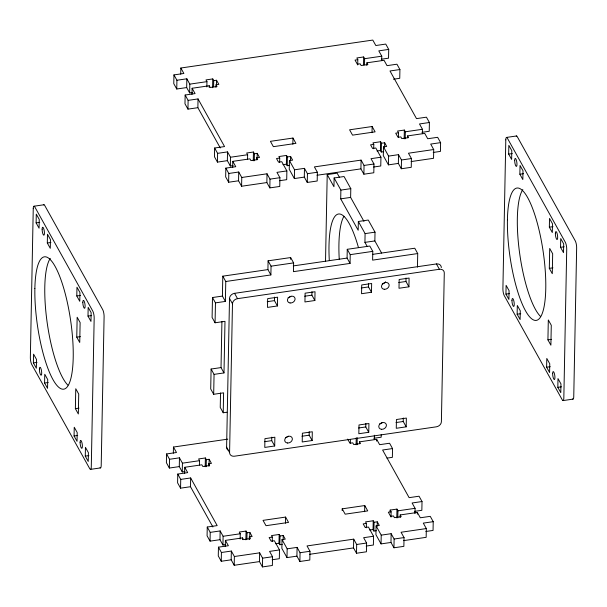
<?xml version="1.0" encoding="UTF-8"?>
<svg xmlns="http://www.w3.org/2000/svg" width="607" height="607" viewBox="0 0 607 607"><rect width="100%" height="100%" fill="white"/><g stroke="black" fill="none" stroke-linecap="round" stroke-linejoin="round"><path stroke-width="0.91" d="M33.385 362.903L33.56 354.139L36.526 359.473L36.352 368.237L33.385 362.903L36.997 362.379M36.117 222.883L36.283 214.119L39.25 219.453L39.083 228.217L36.117 222.883L39.721 222.359M44.584 383.025L44.759 374.261L47.725 379.595L47.558 388.359L44.584 383.025L48.196 382.501M47.316 243.005L47.483 234.241L50.457 239.575L50.282 248.339L47.316 243.005L50.92 242.481M74.069 436.001L74.244 427.237L77.21 432.571L77.043 441.335L74.069 436.001L77.681 435.477M76.801 295.981L76.968 287.217L79.942 292.551L79.767 301.315L76.801 295.981L80.412 295.457M75.374 408.655L75.761 388.738L78.728 394.072L78.341 413.989L75.374 408.655L78.986 408.132M76.763 337.151L77.157 317.233L80.124 322.567L79.737 342.485L76.763 337.151L80.374 336.627M85.276 456.13L85.443 447.359L88.41 452.693L88.243 461.457L85.276 456.13L88.88 455.599M88 316.103L88.174 307.339L91.141 312.673L90.967 321.437L88 316.103L91.611 315.579M227.762 439.142L173.45 447.048L176.493 452.503L166.568 453.945L166.394 462.709L169.361 468.043L179.285 466.601L182.259 471.935L184.96 471.54M381.333 59.228L388.548 58.173L388.723 49.41L385.748 44.076L375.824 45.525L372.789 40.07L180.84 68.014L183.875 73.47L173.951 74.911L173.777 83.675L176.751 89.009L186.675 87.567L189.642 92.901L192.351 92.507M169.361 468.043L169.535 459.279L166.568 453.945M176.751 89.009L176.918 80.245L173.951 74.911M173.336 453.179L173.45 447.048M180.719 74.145L180.84 68.014M199.483 465.053L199.566 460.675L198.61 458.945L205.378 457.959L206.334 459.689L209.157 459.279L211.448 463.399L208.664 463.809L209.627 465.531L202.829 466.525L201.865 464.795L184.718 467.291L187.692 472.625L177.768 474.067L177.593 482.831L180.567 488.165L190.492 486.723L212.89 526.967M206.85 86.9L206.957 81.641L205.993 79.912L212.761 78.925L213.717 80.655L216.54 80.245L218.831 84.365L216.046 84.768L217.01 86.498L210.212 87.491L209.248 85.762L192.108 88.258L195.075 93.592L185.15 95.033L184.976 103.797L187.95 109.131L197.874 107.689L220.273 147.933M179.285 466.601L179.46 457.837L169.535 459.279M186.675 87.567L186.842 78.804L176.918 80.245M180.567 488.165L180.734 479.401L177.768 474.067M187.95 109.131L188.117 100.367L185.15 95.033M182.259 471.935L182.426 463.171L179.46 457.837M189.642 92.901L189.809 84.138L186.842 78.804M184.604 473.422L184.718 467.291M191.987 94.389L192.108 88.258M190.492 486.723L190.659 477.959L180.734 479.401M197.874 107.689L198.041 98.926L188.117 100.367M209.21 87.514L209.248 85.762M205.204 466.722L205.378 457.959M212.587 87.689L212.761 78.925M206.198 466.7L206.334 459.689M213.603 86.786L213.717 80.655M190.659 477.959L217.177 525.601L207.253 527.043L207.078 535.806L210.052 541.141L219.977 539.699L222.944 545.033L225.652 544.638M198.041 98.926L224.56 146.568L214.635 148.009L214.461 156.773L217.435 162.107L227.359 160.665L230.326 165.999L233.035 165.605M208.633 465.561L208.664 463.809M216.001 87.4L216.046 84.768M209.02 466.29L209.157 459.279M216.441 85.504L216.54 80.245M211.099 369.033L214.066 374.367L223.991 372.926L221.024 367.592L211.099 369.033L210.712 388.95L213.679 394.284L223.604 392.843L223.217 412.76L226.897 412.221M212.488 297.529L215.462 302.863L225.387 301.421L222.412 296.087L212.488 297.529L212.101 317.446L215.068 322.78L224.992 321.338L223.991 372.926M210.052 541.141L210.219 532.377L207.253 527.043M217.435 162.107L217.602 153.343L214.635 148.009M213.679 394.284L214.066 374.367M215.068 322.78L215.462 302.863M220.531 392.941L220.242 407.426L223.217 412.76M221.024 367.592L221.919 321.634M222.412 296.087L222.799 276.17L267.915 269.599L270.881 274.933L225.774 281.504L222.799 276.17M240.152 539.031L240.258 533.773L239.295 532.043L246.063 531.057L247.026 532.787L249.841 532.377L252.133 536.497L249.318 536.907L250.281 538.637L243.513 539.623L242.55 537.893L225.409 540.389L228.376 545.723L218.452 547.165L218.277 555.929L221.252 561.263L231.176 559.821L234.211 565.276L259.47 561.596L262.444 566.93L272.368 565.489L272.535 556.725L269.569 551.391L279.493 549.942L279.326 558.706L272.103 559.76M247.557 159.117L247.641 154.739L246.677 153.01L253.445 152.023L254.409 153.753L257.224 153.343L259.523 157.463L256.7 157.873L257.664 159.603L250.896 160.589L249.932 158.859L232.792 161.356L235.759 166.69L225.834 168.131L225.667 176.895L228.634 182.229L238.559 180.787L241.594 186.243L266.86 182.563L269.827 187.897L279.751 186.455L279.918 177.692L276.951 172.358L286.876 170.908L286.709 179.672L279.486 180.727M219.977 539.699L220.144 530.935L210.219 532.377M227.359 160.665L227.526 151.902L217.602 153.343M225.387 301.421L225.774 281.504M221.252 561.263L221.418 552.499L218.452 547.165M228.634 182.229L228.801 173.465L225.834 168.131M222.944 545.033L223.11 536.269L220.144 530.935M230.326 165.999L230.501 157.236L227.526 151.902M228.004 450.098A5.182 4.188 -29.1 0 1 226.616 447.215L229.514 298.432A5.182 4.188 -29.1 0 1 234.56 293.325L436.433 263.939A5.182 4.188 -29.1 0 1 441.312 267.596M225.288 546.52L225.409 540.389M232.671 167.486L232.792 161.356M436.433 263.939L439.407 269.273A5.182 4.188 -29.1 0 1 444.286 272.93L441.388 421.713A5.182 4.188 -29.1 0 1 436.334 426.82L234.461 456.206A5.182 4.188 -29.1 0 1 229.583 452.549L232.481 303.766L229.514 298.432M231.176 559.821L231.343 551.057L221.418 552.499M238.559 180.787L238.726 172.024L228.801 173.465M234.211 565.276L234.378 556.513L231.343 551.057M241.594 186.243L241.768 177.479L238.726 172.024M242.519 539.646L242.55 537.893M245.888 539.82L246.063 531.057M253.278 160.787L253.445 152.023M246.905 538.925L247.026 532.787M254.272 160.764L254.409 153.753M249.265 539.54L249.318 536.907M256.67 159.626L256.7 157.873M249.705 539.388L249.841 532.377M257.14 157.721L257.224 153.343M259.47 561.596L259.644 552.833L234.378 556.513M266.86 182.563L267.027 173.799L241.768 177.479M267.915 269.599L268.089 260.835L290.639 257.558L293.613 262.892L293.439 271.655L350.057 263.408L350.224 254.644L347.257 249.31L369.815 246.032L372.781 251.366L372.615 260.13L417.722 253.559L417.457 267.141M262.444 566.93L262.611 558.167L259.644 552.833M269.827 187.897L269.994 179.133L267.027 173.799M270.881 274.933L271.056 266.17L268.089 260.835M274.698 445.978L274.865 437.215L264.94 438.664L264.773 447.427L274.698 445.978L271.724 440.644L271.792 437.139M277.422 305.958L277.596 297.195L267.672 298.636L267.497 307.4L277.422 305.958L274.455 300.624L274.523 297.119M272.255 541.474L272.338 537.096L271.496 535.579L279.167 534.463L280.009 535.981L279.842 544.745L282.247 544.388M279.637 162.441L279.728 158.063L278.879 156.545L286.55 155.43L287.392 156.947L287.225 165.711L289.638 165.354M279.842 544.745L279 543.227L279.167 534.463M287.225 165.711L286.383 164.194L286.55 155.43M280.009 535.981L283.226 535.511L285.252 539.145L282.035 539.615L281.86 548.379L286.99 557.59L296.914 556.149L299.888 561.483L309.813 560.033L309.98 551.27L307.013 545.936L353.706 539.145L356.673 544.479L356.499 553.243L366.423 551.793L366.598 543.03L363.631 537.696L373.555 536.254L373.381 545.018L366.165 546.065M287.392 156.947L290.609 156.477L292.635 160.111L289.418 160.582L289.251 169.345L294.372 178.557L304.297 177.115L307.271 182.449L317.195 181L317.362 172.236L314.396 166.902L361.089 160.104L364.056 165.438L363.881 174.201L373.806 172.76L373.98 163.996L371.014 158.662L380.938 157.221L380.764 165.984L373.548 167.031M283.143 539.889L283.226 535.511M290.525 160.855L290.609 156.477M285.465 523.219L285.586 517.081L263.028 520.366L266.003 525.7L288.553 522.415L285.586 517.081M290.609 259.31L290.639 257.558M292.847 144.185L292.969 138.047L270.411 141.332L273.385 146.666L295.935 143.381L292.969 138.047M286.99 557.59L287.164 548.827L282.035 539.615M294.372 178.557L294.547 169.793L289.418 160.582M296.914 556.149L297.089 547.385L287.164 548.827M304.297 177.115L304.471 168.351L294.547 169.793M299.888 561.483L300.055 552.719L297.089 547.385M307.271 182.449L307.438 173.685L304.471 168.351M312.135 440.53L312.309 431.767L302.385 433.208L302.21 441.972L312.135 440.53L309.168 435.196L309.236 431.691M314.866 300.511L315.033 291.747L305.109 293.189L304.942 301.952L314.866 300.511L311.899 295.177L311.968 291.671M325.519 261.488L327.211 174.611L337.135 173.162L339.381 177.206M363.965 221.373L350.626 197.412L350.8 188.648L344.048 176.523L334.123 177.972L333.956 186.736L327.211 174.611M381.598 253.051L374.853 240.933L375.02 232.162L368.274 220.045L358.35 221.487L358.176 230.25L340.702 198.853L340.876 190.09L334.123 177.972M342.166 510.593L342.204 508.841L364.761 505.555L367.728 510.889L345.171 514.175L342.204 508.841M350.057 263.408L347.09 258.074L347.257 249.31M350.353 443.095L350.421 439.589M357.72 64.934L357.819 59.676L356.855 57.946L363.661 56.959L364.617 58.689L364.503 64.82M356.499 553.243L353.532 547.909L353.706 539.145M363.881 174.201L360.915 168.867L361.089 160.104M356.104 444.756L356.241 437.746M363.502 64.85L363.661 56.959M357.098 444.734L357.235 437.723M359.496 443.596L359.534 441.843L376.674 439.347L379.641 444.681L389.565 443.239L392.539 448.573L392.365 457.337L386.955 458.126M366.863 65.435L366.916 62.809L384.056 60.313L387.023 65.647L396.948 64.205L399.922 69.539L399.747 78.303L393.435 79.221M367.174 246.412L364.928 242.375L365.095 233.612L358.35 221.487M368.752 432.29L368.927 423.527L359.003 424.968L358.828 433.732L368.752 432.29L365.786 426.956L365.854 423.451M371.484 292.263L371.651 283.499L361.726 284.949L361.56 293.712L371.484 292.263L368.51 286.929L368.578 283.423M364.64 511.693L364.761 505.555M372.023 132.66L372.144 126.522L349.586 129.807L352.553 135.141L375.111 131.856L372.144 126.522M366.317 527.787L366.4 523.401L365.558 521.883L373.229 520.768L374.071 522.286L373.897 531.049L376.31 530.7M373.7 148.753L373.783 144.367L372.941 142.85L380.612 141.735L381.454 143.252L381.279 152.016L383.692 151.667M374.291 439.605L374.382 435.227M381.682 60.571L381.765 56.193L378.791 50.859L388.723 49.41M373.897 531.049L373.055 529.532L373.229 520.768M381.279 152.016L380.437 150.498L380.612 141.735M376.636 441.099L376.674 439.347M374.071 522.286L377.281 521.815L379.307 525.457L376.09 525.92L375.923 534.684L381.052 543.902L390.976 542.453L393.943 547.787L403.867 546.346L404.042 537.582L401.068 532.248L426.334 528.568L426.16 537.332L403.708 540.602M381.454 143.252L384.663 142.782L386.689 146.424L383.48 146.886L383.305 155.65L388.434 164.861L398.359 163.42L401.326 168.754L411.25 167.312L411.425 158.548L408.458 153.214L433.717 149.534L433.55 158.298L411.091 161.568M377.197 526.201L377.281 521.815M384.58 147.167L384.663 142.782M381.219 434.582L381.166 437.207L373.95 438.262M381.052 543.902L381.219 535.139L376.09 525.92M388.434 164.861L388.601 156.098L383.48 146.886M390.126 511.838L390.157 510.085L396.963 509.091L397.926 510.821L397.79 517.832M391.022 517.065L391.12 511.807L390.157 510.085M398.42 137.159L398.503 132.774L397.547 131.051L404.345 130.057L405.309 131.787L405.173 138.798M390.976 542.453L391.143 533.69L381.219 535.139M398.359 163.42L398.533 154.656L388.601 156.098M393.943 547.787L394.118 539.024L391.143 533.69M401.326 168.754L401.5 159.99L398.533 154.656M396.788 517.854L396.963 509.091M404.171 138.821L404.345 130.057M400.165 517.574L400.218 514.941L417.358 512.445L420.325 517.779L430.249 516.337L433.223 521.671L433.049 530.435L425.833 531.482M407.57 137.66L407.601 135.907L424.741 133.411L427.715 138.745L437.639 137.303L440.606 142.637L440.432 151.401L433.216 152.448M406.197 426.835L406.364 418.071L396.439 419.52L396.272 428.284L406.197 426.835L403.23 421.501L403.298 417.995M408.921 286.815L409.095 278.052L399.171 279.493L398.996 288.257L408.921 286.815L405.954 281.481L406.022 277.976M414.96 513.583L415.067 508.325L412.1 502.991L422.024 501.541L421.85 510.312L414.634 511.36M422.366 133.669L422.449 129.291L419.483 123.957L429.407 122.508L429.232 131.271L422.017 132.326M417.328 514.197L417.358 512.445M505.935 294.114L506.109 285.351L509.076 290.685L508.901 299.448L505.935 294.114L509.546 293.591M508.666 154.095L508.833 145.331L511.8 150.665L511.633 159.429L508.666 154.095L512.27 153.563M517.134 314.236L517.308 305.473L520.275 310.807L520.108 319.57L517.134 314.236L520.745 313.713M519.865 174.217L520.032 165.453L523.006 170.787L522.832 179.551L519.865 174.217L523.469 173.693M546.619 367.212L546.793 358.449L549.76 363.783L549.593 372.546L546.619 367.212L550.23 366.689M549.35 227.193L549.517 218.429L552.491 223.763L552.317 232.527L549.35 227.193L552.962 226.661M547.924 339.867L548.311 319.95L551.277 325.284L550.89 345.201L547.924 339.867L551.528 339.336M549.312 268.362L549.707 248.445L552.673 253.779L552.287 273.696L549.312 268.362L552.924 267.831M557.825 387.334L557.992 378.571L560.959 383.905L560.792 392.668L557.825 387.334L561.429 386.811M560.549 247.315L560.724 238.551L563.691 243.885L563.516 252.649L560.549 247.315L564.161 246.791M189.809 84.138L206.957 81.641M357.819 59.676L355.034 60.085L357.326 64.205L360.148 63.796L361.112 65.518L367.88 64.539L366.916 62.809M364.617 58.689L381.765 56.193M399.922 69.539L389.998 70.981L416.508 118.623L426.433 117.174L429.407 122.508M230.501 157.236L247.641 154.739M398.503 132.774L395.718 133.183L398.017 137.303L400.832 136.894L401.796 138.616L408.564 137.637L407.601 135.907M405.309 131.787L422.449 129.291M279.728 158.063L276.511 158.526L278.537 162.168L281.747 161.697L286.876 170.908M373.783 144.367L370.574 144.838L372.592 148.472L375.809 148.002L380.938 157.221M282.968 164.687L286.383 164.194M377.03 150.999L380.437 150.498M440.606 142.637L430.682 144.079L433.717 149.534M34.068 206.205L43.992 204.756M506.617 137.41L516.542 135.968M269.994 179.133L279.918 177.692M307.438 173.685L317.362 172.236M364.056 165.438L373.98 163.996M401.5 159.99L411.425 158.548M317.029 175.264L360.915 168.867M340.876 190.09L350.8 188.648M340.702 198.853L350.626 197.412M365.095 233.612L375.02 232.162M364.928 242.375L374.853 240.933M271.056 266.17L293.613 262.892M350.224 254.644L372.781 251.366M293.257 265.912L347.09 258.074M372.402 254.394L414.756 248.225L417.722 253.559M232.481 303.766A5.182 4.188 -29.1 0 1 237.527 298.659L439.407 269.273M267.239 301.679L274.455 300.624M304.676 296.224L311.899 295.177M361.294 287.984L368.51 286.929M398.738 282.536L405.954 281.481M264.508 441.699L271.724 440.644M301.952 436.243L309.168 435.196M358.57 428.003L365.786 426.956M396.007 422.555L403.23 421.501M90.458 469.378L100.383 467.929M563.008 400.582L572.932 399.14M182.426 463.171L199.566 460.675M392.539 448.573L382.607 450.015L409.126 497.657L419.05 496.215L422.024 501.541M223.11 536.269L240.258 533.773M391.12 511.807L388.336 512.217L390.627 516.337L393.45 515.927L394.413 517.657L401.181 516.671L400.218 514.941M397.926 510.821L415.067 508.325M272.338 537.096L269.129 537.559L271.154 541.201L274.364 540.731L279.493 549.942M366.4 523.401L363.183 523.871L365.209 527.506L368.426 527.035L373.555 536.254M275.586 543.72L279 543.227M369.648 530.032L373.055 529.532M433.223 521.671L423.299 523.113L426.334 528.568M262.611 558.167L272.535 556.725M300.055 552.719L309.98 551.27M356.673 544.479L366.598 543.03M394.118 539.024L404.042 537.582M309.646 554.297L353.532 547.909M359.534 441.843L360.49 443.573L353.722 444.552L352.766 442.829L349.943 443.239L347.652 439.119M234.56 293.325L237.527 298.659M226.616 447.215L229.583 452.549M382.296 422.571A4.006 3.232 -29.1 0 1 379.565 423.952M288.234 436.258A4.006 3.232 -29.1 0 1 285.502 437.647M290.867 296.337A4.006 3.232 -29.1 0 1 288.097 297.642M385.642 281.754A4.006 3.232 -29.1 0 1 382.289 283.932M572.568 398.936A5.182 1.297 81.7 0 0 573.752 396.682L576.65 247.891A5.182 1.297 81.7 0 0 575.254 240.842L517.293 136.712A5.182 1.297 81.7 0 0 516.216 136.112M540.397 316.315A66.876 16.776 81.7 0 1 519.653 253.392A66.876 16.776 81.7 0 1 522.832 189.581M100.018 467.724A5.182 1.297 81.7 0 0 101.202 465.47L104.1 316.687A5.182 1.297 81.7 0 0 102.704 309.638L44.743 205.507A5.182 1.297 81.7 0 0 43.666 204.9M67.855 385.104A66.876 16.776 81.7 0 1 47.103 322.18A66.876 16.776 81.7 0 1 50.282 258.37M329.313 260.6A66.876 16.776 81.7 0 1 337.363 214.347A66.876 16.776 81.7 0 1 358.433 247.474M339.237 259.159A66.876 16.776 81.7 0 1 343.979 216.236M33.248 208.664L30.35 357.447A5.182 1.297 81.7 0 0 31.746 364.496L89.707 468.627A5.182 1.297 81.7 0 0 91.278 466.912L94.176 318.129A5.182 1.297 81.7 0 0 92.78 311.08L34.819 206.949A5.182 1.297 81.7 0 0 33.248 208.664M505.798 139.876L502.899 288.659A5.182 1.297 81.7 0 0 504.296 295.708L562.257 399.838A5.182 1.297 81.7 0 0 563.827 398.124L566.726 249.34A5.182 1.297 81.7 0 0 565.329 242.292L507.369 138.161A5.182 1.297 81.7 0 0 505.798 139.876M381.545 429.316A4.006 3.232 -29.1 0 0 386.318 424.49A4.006 3.232 -29.1 0 0 379.936 423.906A4.006 3.232 -29.1 0 0 381.545 429.316M287.483 443.011A4.006 3.232 -29.1 0 0 292.263 438.178A4.006 3.232 -29.1 0 0 285.874 437.594A4.006 3.232 -29.1 0 0 287.483 443.011M290.085 302.976A4.006 3.232 -29.1 0 0 295.017 298.272A4.006 3.232 -29.1 0 0 288.704 297.476A4.006 3.232 -29.1 0 0 290.085 302.976M384.269 289.296A4.006 3.232 -29.1 0 0 389.049 284.463A4.006 3.232 -29.1 0 0 382.66 283.879A4.006 3.232 -29.1 0 0 384.269 289.296M555.375 233.475A4.006 1.002 81.7 0 0 557.036 239.499A4.006 1.002 81.7 0 0 557.15 233.634A4.006 1.002 81.7 0 0 555.375 233.475M511.959 300.397A4.006 1.002 81.7 0 0 513.621 306.421A4.006 1.002 81.7 0 0 513.734 300.556A4.006 1.002 81.7 0 0 511.959 300.397M514.683 160.377A4.006 1.002 81.7 0 0 516.352 166.401A4.006 1.002 81.7 0 0 516.466 160.536A4.006 1.002 81.7 0 0 514.683 160.377M552.643 373.495A4.006 1.002 81.7 0 0 554.305 379.519A4.006 1.002 81.7 0 0 554.419 373.654A4.006 1.002 81.7 0 0 552.643 373.495M507.422 219.78A66.876 16.776 81.7 0 0 535.207 320.413A66.876 16.776 81.7 0 0 537.119 222.435A66.876 16.776 81.7 0 0 507.422 219.78M82.825 302.271A4.006 1.002 81.7 0 0 84.487 308.288A4.006 1.002 81.7 0 0 84.601 302.423A4.006 1.002 81.7 0 0 82.825 302.271M39.409 369.193A4.006 1.002 81.7 0 0 41.071 375.217A4.006 1.002 81.7 0 0 41.185 369.352A4.006 1.002 81.7 0 0 39.409 369.193M42.133 229.173A4.006 1.002 81.7 0 0 43.803 235.19A4.006 1.002 81.7 0 0 43.916 229.325A4.006 1.002 81.7 0 0 42.133 229.173M80.094 442.291A4.006 1.002 81.7 0 0 81.755 448.315A4.006 1.002 81.7 0 0 81.869 442.45A4.006 1.002 81.7 0 0 80.094 442.291M34.872 288.575A66.876 16.776 81.7 0 0 62.658 389.201A66.876 16.776 81.7 0 0 64.57 291.223A66.876 16.776 81.7 0 0 34.872 288.575"/></g></svg>
